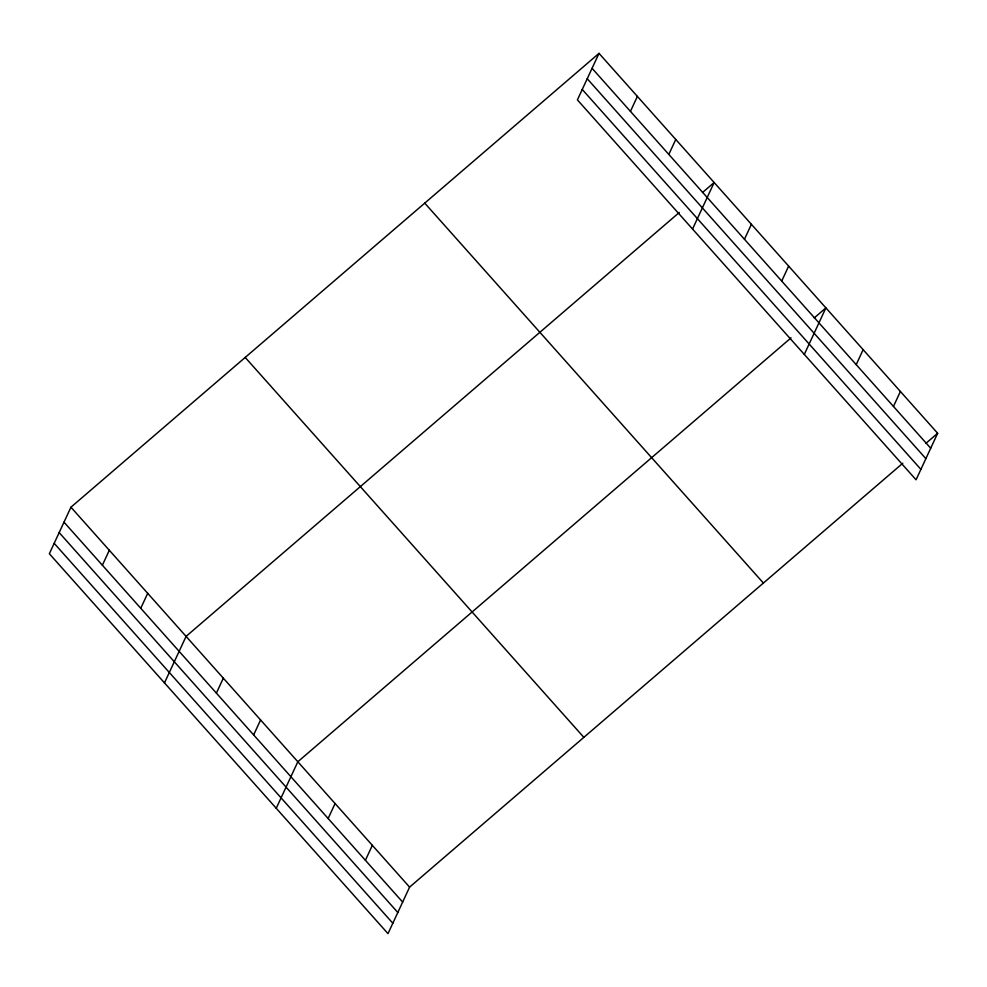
<?xml version="1.0" encoding="UTF-8"?>
<svg xmlns="http://www.w3.org/2000/svg" width="987" height="987" viewBox="0 0 987 987"><rect width="100%" height="100%" fill="white"/><g stroke="black" fill="none" stroke-linecap="round" stroke-linejoin="round"><path stroke-width="1.48" d="M599.01 53.36L577.407 99.872L916.059 479.793L937.65 433.268L599.01 53.36L70.941 507.207L49.35 553.732L387.99 933.64L409.593 887.128L902.797 463.224M102.377 565.23L109.323 550.265M140.759 608.276L147.705 593.323M164.484 682.905L186.087 636.381L679.29 212.476M216.387 693.133L223.333 678.168M253.647 734.92L260.58 719.967M276.237 808.279L297.84 761.754L791.043 337.85M630.446 111.371L637.38 96.418M328.14 818.494L335.087 803.541M668.816 154.428L675.762 139.463M365.4 860.294L372.333 845.341M692.553 229.046L714.144 182.521L702.522 192.514M744.457 239.273L751.391 224.32M781.704 281.061L788.65 266.108M804.306 354.419L825.897 307.895L814.275 317.876M856.21 364.647L863.144 349.682M893.457 406.434L900.403 391.481M926.028 443.249L937.65 433.268M592.064 68.313L930.704 448.221M587.228 78.726L925.868 458.634M582.244 89.459L920.896 469.368M424.743 203.125L763.395 583.046M245.208 357.442L583.848 737.351M70.941 507.207L409.593 887.128M64.007 522.172L402.647 902.081M59.171 532.585L397.81 912.494M54.186 543.319L392.826 923.227"/></g></svg>
